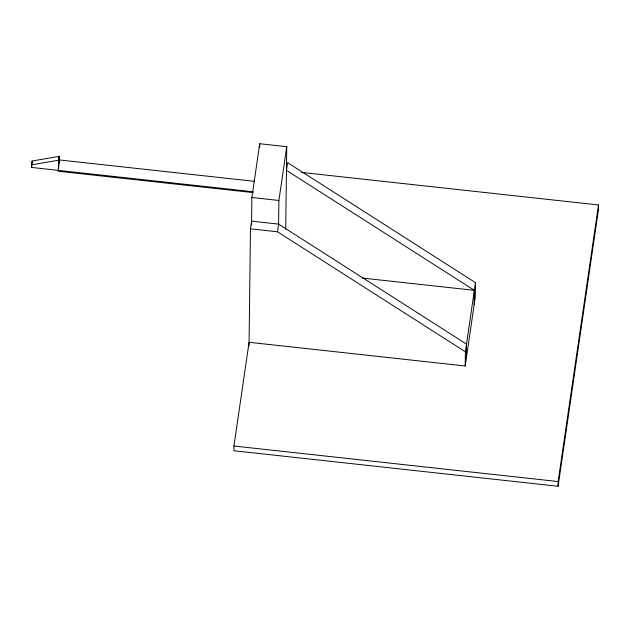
<?xml version="1.0" encoding="UTF-8"?>
<svg xmlns="http://www.w3.org/2000/svg" width="630" height="630" viewBox="0 0 630 630"><rect width="100%" height="100%" fill="white"/><g stroke="black" fill="none" stroke-linecap="round" stroke-linejoin="round"><path stroke-width="0.94" d="M253.173 191.772L31.5 167.43L32.091 161.036L59.204 156.342L59.141 160.996M32.059 163.587L32.091 161.036M58.543 168.415L59.204 156.342M474.177 304.518L474.351 290.336L286.453 170.321L287.571 162.642L475.469 282.649L475.296 296.832L465.208 365.983L249.078 342.295L233.943 446.016L233.887 450.749L558.078 486.273L598.445 209.688L598.5 204.955L301.652 172.423M249.031 346.075L250.464 228.824L251.591 221.146L278.602 224.107L466.499 344.114L466.326 358.297M251.535 225.052L251.874 197.505L259.725 143.727L286.745 146.688L285.729 229.304M259.678 147.507L259.725 143.727M286.745 146.688L278.893 200.466L278.602 224.107L277.483 231.785L465.381 351.8L465.208 365.983M558.078 486.273L558.133 481.548L598.5 204.955M58.637 160.319L59.196 156.476M31.5 167.43L31.784 165.509M58.582 164.721L59.149 160.878M465.381 351.8L475.469 282.649M254.504 181.338L59.456 159.957L58.511 165.438L58.204 171.234L253.252 192.607M31.531 164.879L58.637 160.185M251.874 197.505L278.893 200.466M250.464 228.824L277.483 231.785M362.25 278.05L474.351 290.336M233.943 446.016L558.133 481.548"/></g></svg>
